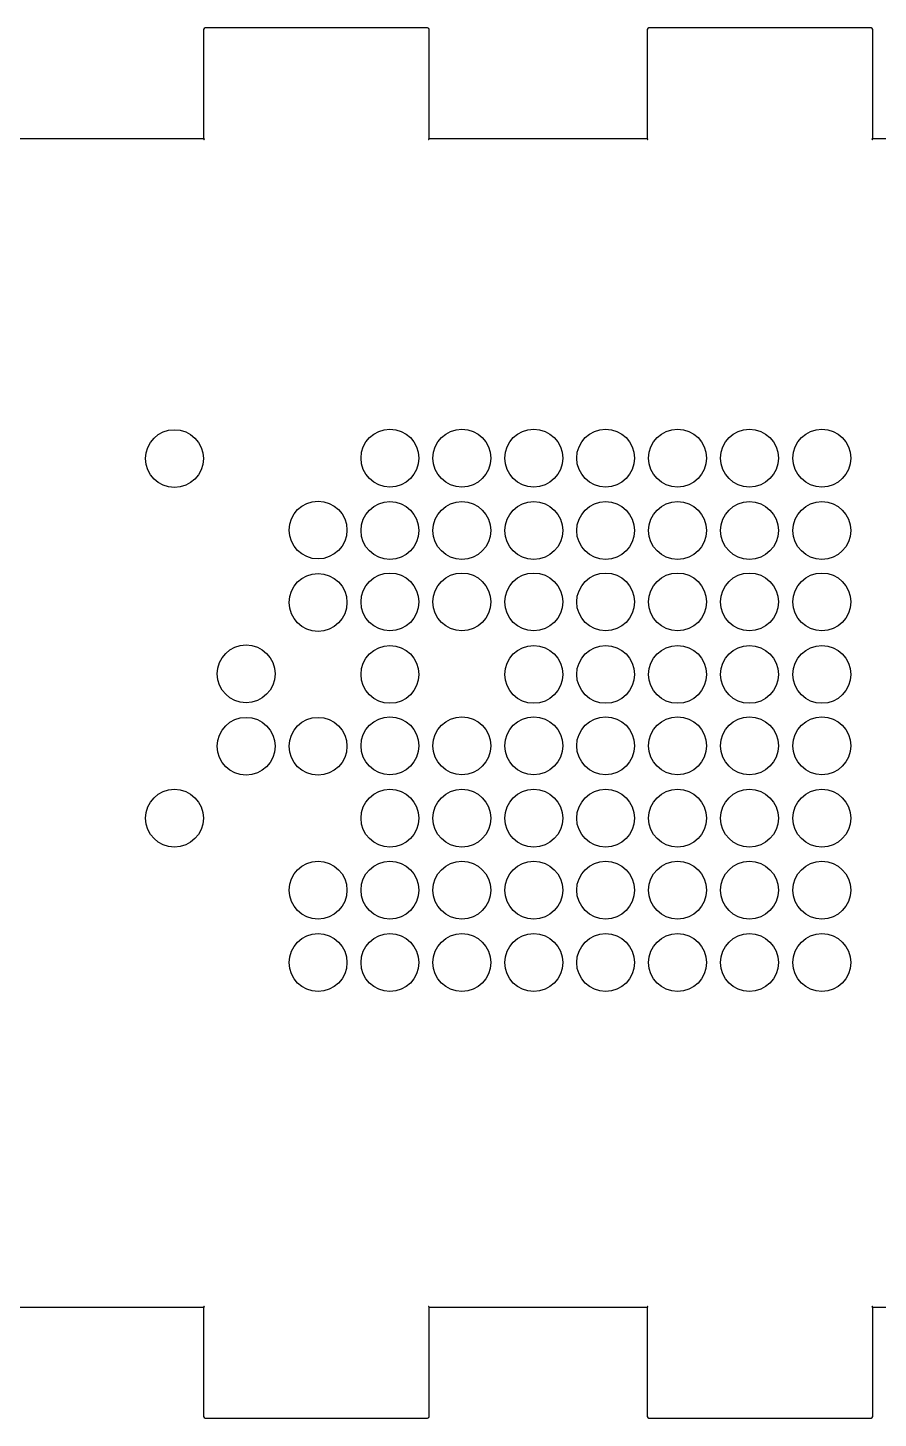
# Model space of a CAD drawing. Extents: x -86 to 84, y -61 to 112.
# Drawn here: x -26.3 to 4.4, y 50.2 to 100.3 of the extents above; entities that cross this region are included whole.
import ezdxf

# ---------------------------------------------------------------- set-up
doc = ezdxf.new("R2010")
doc.units = 0
doc.header["$MEASUREMENT"] = 0
doc.layers.add('CUT', color=30, linetype='CONTINUOUS')
doc.layers.add('ETCH', color=96, linetype='CONTINUOUS')

msp = doc.modelspace()

# ---------------------------------------------------------------- linework, layer by layer
at = {"layer": 'CUT', "color": 0}
for p, q in [((-19.893, 100.299), (-19.93, 100.279)), ((-19.881, 100.299), (-19.893, 100.299)), ((-11.882, 100.299), (-19.881, 100.299)), ((-11.869, 100.299), (-11.882, 100.299)), ((-11.832, 100.279), (-11.869, 100.299)), ((-3.893, 100.299), (-3.93, 100.279)), ((-3.881, 100.299), (-3.893, 100.299)), ((4.119, 100.299), (-3.881, 100.299)), ((4.131, 100.299), (4.119, 100.299)), ((4.168, 100.279), (4.131, 100.299)), ((-19.93, 100.279), (-19.951, 100.242)), ((-19.951, 100.242), (-19.951, 100.229)), ((-19.951, 100.229), (-19.951, 96.299)), ((-11.811, 100.242), (-11.832, 100.279)), ((-11.811, 100.229), (-11.811, 100.242)), ((-11.811, 96.299), (-11.811, 100.229)), ((-3.93, 100.279), (-3.951, 100.242)), ((-3.951, 100.242), (-3.951, 100.229)), ((-3.951, 100.229), (-3.951, 96.299)), ((4.189, 100.242), (4.168, 100.279)), ((4.189, 100.229), (4.189, 100.242)), ((4.189, 96.299), (4.189, 100.229)), ((-19.951, 96.299), (-31.881, 96.299)), ((-19.951, 96.299), (-19.951, 96.292)), ((-19.944, 96.299), (-19.951, 96.299)), ((-19.951, 96.292), (-19.941, 96.271)), ((-19.922, 96.29), (-19.944, 96.299)), ((-19.941, 96.271), (-19.925, 96.273)), ((-19.925, 96.273), (-19.922, 96.29)), ((-11.819, 96.299), (-11.841, 96.29)), ((-11.841, 96.29), (-11.839, 96.273)), ((-11.839, 96.273), (-11.822, 96.271)), ((-11.822, 96.271), (-11.811, 96.292)), ((-11.811, 96.299), (-11.819, 96.299)), ((-3.951, 96.299), (-11.811, 96.299)), ((-11.811, 96.292), (-11.811, 96.299)), ((-3.951, 96.299), (-3.951, 96.292)), ((-3.944, 96.299), (-3.951, 96.299)), ((-3.951, 96.292), (-3.941, 96.271)), ((-3.922, 96.29), (-3.944, 96.299)), ((-3.941, 96.271), (-3.925, 96.273)), ((-3.925, 96.273), (-3.922, 96.29)), ((4.181, 96.299), (4.159, 96.29)), ((4.159, 96.29), (4.162, 96.273)), ((4.162, 96.273), (4.178, 96.271)), ((4.178, 96.271), (4.189, 96.292)), ((4.189, 96.299), (4.181, 96.299)), ((12.05, 96.299), (4.189, 96.299)), ((4.189, 96.292), (4.189, 96.299)), ((-31.881, 54.16), (-19.951, 54.16)), ((-19.941, 54.19), (-19.951, 54.168)), ((-19.951, 54.168), (-19.951, 54.16)), ((-19.951, 54.16), (-19.944, 54.16)), ((-19.951, 54.16), (-19.951, 50.229)), ((-19.944, 54.16), (-19.922, 54.171)), ((-19.925, 54.187), (-19.941, 54.19)), ((-19.922, 54.171), (-19.925, 54.187)), ((-11.839, 54.187), (-11.841, 54.171)), ((-11.841, 54.171), (-11.819, 54.16)), ((-11.822, 54.19), (-11.839, 54.187)), ((-11.811, 54.168), (-11.822, 54.19)), ((-11.819, 54.16), (-11.811, 54.16)), ((-11.811, 54.16), (-11.811, 54.168)), ((-11.811, 50.229), (-11.811, 54.16)), ((-11.811, 54.16), (-3.951, 54.16)), ((-3.941, 54.19), (-3.951, 54.168)), ((-3.951, 54.168), (-3.951, 54.16)), ((-3.951, 54.16), (-3.944, 54.16)), ((-3.951, 54.16), (-3.951, 50.229)), ((-3.944, 54.16), (-3.922, 54.171)), ((-3.925, 54.187), (-3.941, 54.19)), ((-3.922, 54.171), (-3.925, 54.187)), ((4.162, 54.187), (4.159, 54.171)), ((4.159, 54.171), (4.181, 54.16)), ((4.178, 54.19), (4.162, 54.187)), ((4.189, 54.168), (4.178, 54.19)), ((4.181, 54.16), (4.189, 54.16)), ((4.189, 54.16), (4.189, 54.168)), ((4.189, 50.229), (4.189, 54.16)), ((4.189, 54.16), (12.05, 54.16)), ((-19.951, 50.229), (-19.951, 50.217)), ((-19.951, 50.217), (-19.93, 50.18)), ((-19.93, 50.18), (-19.893, 50.159)), ((-19.893, 50.159), (-19.881, 50.159)), ((-19.881, 50.159), (-11.882, 50.159)), ((-11.882, 50.159), (-11.869, 50.159)), ((-11.869, 50.159), (-11.832, 50.18)), ((-11.832, 50.18), (-11.811, 50.217)), ((-11.811, 50.217), (-11.811, 50.229)), ((-3.951, 50.229), (-3.951, 50.217)), ((-3.951, 50.217), (-3.93, 50.18)), ((-3.93, 50.18), (-3.893, 50.159)), ((-3.893, 50.159), (-3.881, 50.159)), ((-3.881, 50.159), (4.119, 50.159)), ((4.119, 50.159), (4.131, 50.159)), ((4.131, 50.159), (4.168, 50.18)), ((4.168, 50.18), (4.189, 50.217)), ((4.189, 50.217), (4.189, 50.229))]:
    msp.add_line(p, q, dxfattribs=at)
at = {"layer": 'ETCH'}
for centre in [(-21.002, 84.764), (-13.229, 84.782), (-10.635, 84.782), (-8.041, 84.782), (-5.448, 84.782), (-2.854, 84.782), (-0.26, 84.782), (2.352, 84.782), (-15.822, 82.189), (-13.229, 82.17), (-10.635, 82.17), (-8.041, 82.17), (-5.448, 82.17), (-2.854, 82.17), (-0.26, 82.17), (2.352, 82.17), (-15.822, 79.577), (-13.229, 79.595), (-10.635, 79.595), (-8.041, 79.595), (-5.448, 79.595), (-2.854, 79.595), (-0.26, 79.595), (2.352, 79.595), (-18.416, 77.001), (-13.229, 76.983), (-8.041, 76.983), (-5.448, 76.983), (-2.854, 76.983), (-0.26, 76.983), (2.352, 76.983), (-18.416, 74.389), (-15.822, 74.389), (-13.229, 74.408), (-10.635, 74.408), (-8.041, 74.408), (-5.448, 74.408), (-2.854, 74.408), (-0.26, 74.408), (2.352, 74.408), (-21.002, 71.796), (-13.229, 71.796), (-10.635, 71.796), (-8.041, 71.796), (-5.448, 71.796), (-2.854, 71.796), (-0.26, 71.796), (2.352, 71.796), (-15.822, 69.202), (-13.229, 69.202), (-10.635, 69.202), (-8.041, 69.202), (-5.448, 69.202), (-2.854, 69.202), (-0.26, 69.202), (2.352, 69.202), (-15.822, 66.59), (-13.229, 66.59), (-10.635, 66.59), (-8.041, 66.59), (-5.448, 66.59), (-2.854, 66.59), (-0.26, 66.59), (2.352, 66.59)]:
    msp.add_circle(centre, 1.043, dxfattribs=at)

doc.saveas('drawing.dxf')
